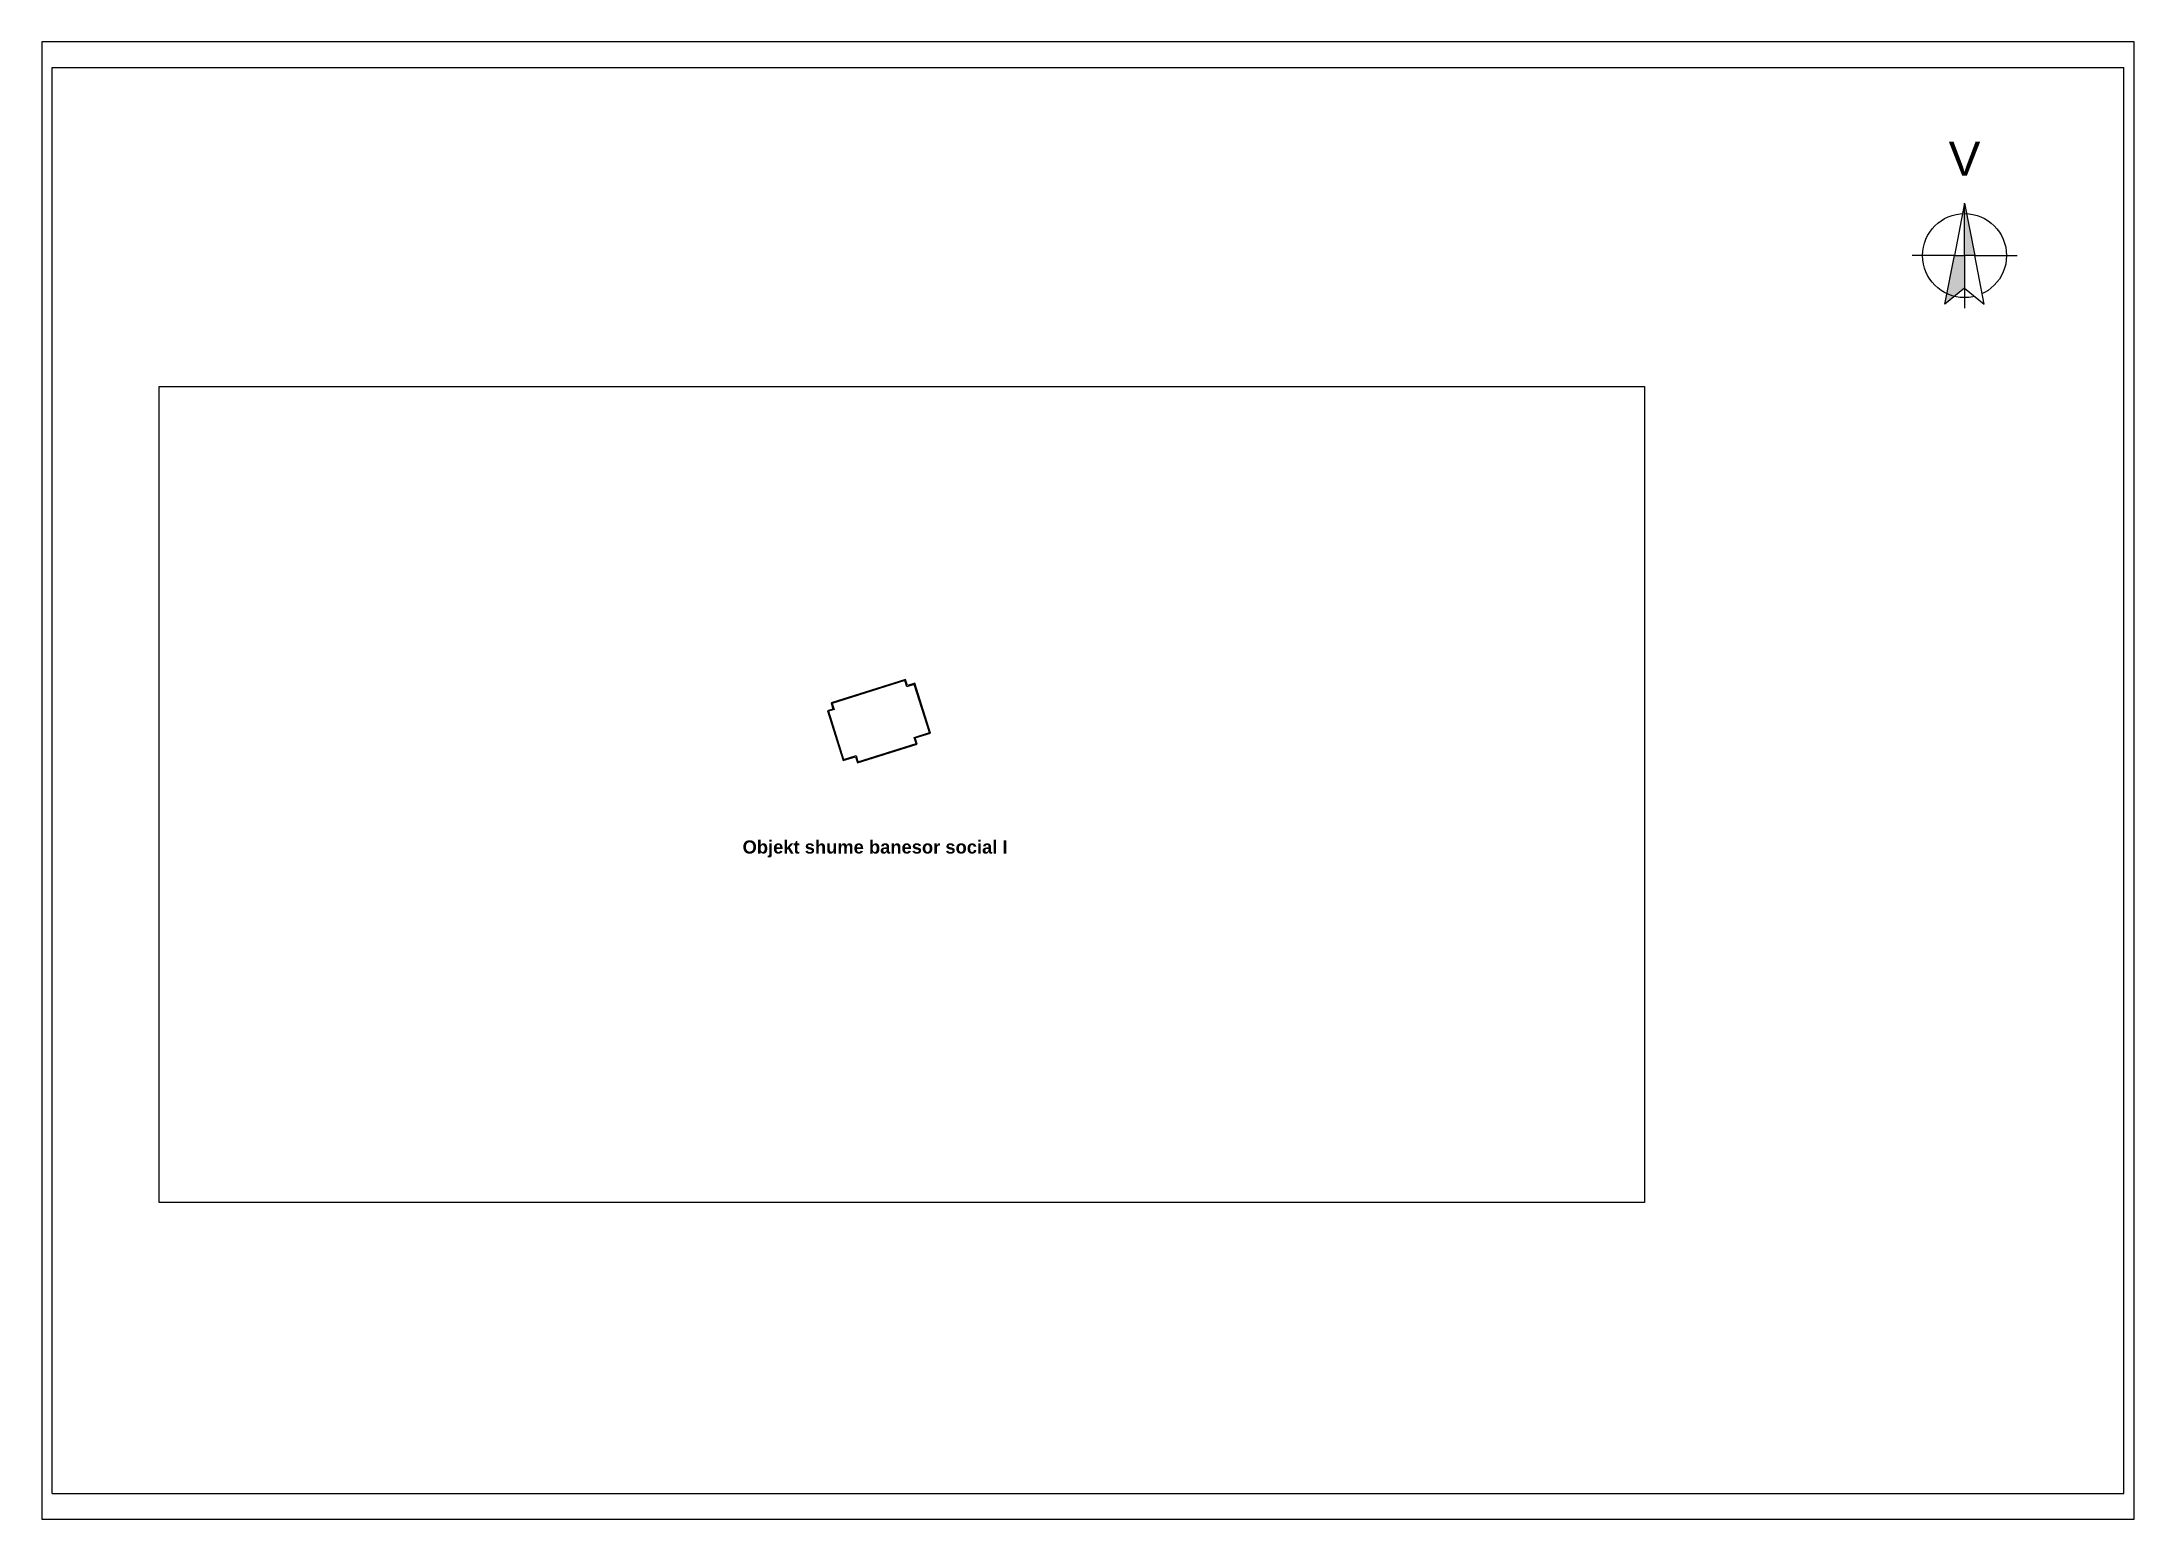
# Paper-space layout '1' of a CAD drawing. Header units: feet, sheet in inches. Extents: x 0 to 16.5, y 0 to 11.6.
# The model-space entities are those that its viewports show. They can reach past a viewport. Long polylines and large blocks are cut down to what shows.
import ezdxf
from ezdxf.enums import TextEntityAlignment as Align

# ---------------------------------------------------------------- set-up
doc = ezdxf.new("R2010")
doc.units = ezdxf.units.FT
doc.header["$MEASUREMENT"] = 0
doc.header["$XCLIPFRAME"] = 0
doc.set_wipeout_variables(frame=1)
doc.linetypes.add('Wipeout_Contour', pattern=[1000, 0, -1000])
for name, color, linetype, lineweight in [('Annotation - Text_Pen_No__20', 1, 'Continuous', 5), ('Exterior walls_Pen_No__1', 7, 'Continuous', 5), ('Interior - Furniture _Pen_No__1', 7, 'Continuous', 5), ('Shell - Roof_Pen_No__21', 7, 'Continuous', 5)]:
    doc.layers.add(name, color=color, linetype=linetype, lineweight=lineweight)
doc.layers.add('Drawing & Figure', color=7, linetype='Continuous')
doc.layers.add('Interior - Furniture', color=7, linetype='Continuous')
doc.layers.add('Exterior walls_Pen_No__141', color=7, linetype='Continuous', lineweight=5, true_color=0xe8e8e8)
doc.styles.add('GENERATED_STYLE_1', font='arial.ttf')
doc.styles.add('GENERATED_STYLE_2', font='arialbd.ttf')
picture_1 = doc.add_image_def('image1.jpg', size_in_pixel=(1333, 732))

# ---------------------------------------------------------------- blocks, each defined once
blk = doc.blocks.new('North Symbol 22')
at = {"layer": 'Interior - Furniture', "linetype": 'Continuous', "lineweight": 0, "true_color": 0x000000}
blk.add_hatch(color=18, dxfattribs=at).paths.add_polyline_path([(0, 0), (0, 1000), (-194, 0)])
at = {"layer": 'Interior - Furniture _Pen_No__1', "color": 7, "linetype": 'Continuous', "lineweight": 5}
for p, q in [((0, 1000), (-194, 0)), ((0, 0), (0, 1000)), ((-194, 0), (0, 0))]:
    blk.add_line(p, q, dxfattribs=at)
for start, end in [(0, 180), (180, 0)]:
    blk.add_arc((0, 0), 800, start, end, dxfattribs=at)
at = {"layer": 'Interior - Furniture _Pen_No__1', "color": 7, "lineweight": 5, "style": 'GENERATED_STYLE_1'}
blk.add_attdef('txt', text='', height=650, dxfattribs=at).set_placement((0, 1323), align=Align.BOTTOM_CENTER)
at = {"color": 254, "linetype": 'Wipeout_Contour', "lineweight": 0, "ltscale": 1195.088182}
blk.add_wipeout([(0, 0), (0, 1000), (194, 0)], dxfattribs=at).dxf.layer = 'Interior - Furniture'
at = {"layer": 'Interior - Furniture _Pen_No__1', "color": 7, "linetype": 'Continuous', "lineweight": 5}
for p, q in [((0, 1000), (194, 0)), ((0, 0), (0, 1000)), ((194, 0), (0, 0))]:
    blk.add_line(p, q, dxfattribs=at)
at = {"color": 254, "linetype": 'Wipeout_Contour', "lineweight": 0, "ltscale": 1813.560114}
blk.add_wipeout([(0, 0), (0, -618), (-375, -927), (-194, 0)], dxfattribs=at).dxf.layer = 'Interior - Furniture'
at = {"layer": 'Interior - Furniture', "linetype": 'Continuous', "lineweight": 0, "true_color": 0x000000}
blk.add_hatch(color=18, dxfattribs=at).paths.add_polyline_path([(0, 0), (0, -618), (375, -927), (194, 0)])
at = {"layer": 'Interior - Furniture _Pen_No__1', "color": 7, "linetype": 'Continuous', "lineweight": 5}
for p, q in [((-194, 0), (-1000, 0)), ((-375, -927), (-194, 0)), ((-194, 0), (0, 0)), ((0, 0), (0, -618)), ((0, 0), (0, -618)), ((194, 0), (0, 0)), ((375, -927), (194, 0)), ((194, 0), (1000, 0)), ((0, -250), (0, -1000)), ((0, -618), (-375, -927)), ((0, -618), (375, -927))]:
    blk.add_line(p, q, dxfattribs=at)

msp = doc.modelspace()

# ---------------------------------------------------------------- hatches: boundary and pattern name
at = {"layer": 'Exterior walls_Pen_No__141', "linetype": 'Continuous', "lineweight": 5, "true_color": 0xe8e8e8}
h = msp.add_hatch(color=254, dxfattribs=at)
h.paths.add_polyline_path([(2601654, -107021), (2601514, -107065), (2601477, -106947), (2600060, -107393), (2600097, -107511), (2599991, -107544), (2600289, -108492), (2600526, -108418), (2600563, -108536), (2601699, -108179), (2601662, -108061), (2601952, -107970)])
h.paths.add_polyline_path([(2600011, -107554), (2600300, -108472), (2600536, -108398), (2600573, -108516), (2601679, -108168), (2601642, -108050), (2601932, -107959), (2601643, -107041), (2601503, -107085), (2601466, -106967), (2600080, -107403), (2600117, -107521)], flags=0)

# ---------------------------------------------------------------- linework, layer by layer
at = {"layer": 'Exterior walls_Pen_No__1', "color": 7, "linetype": 'Continuous', "lineweight": 5, "flags": 128}
for points in [[(2601654, -107021), (2601514, -107065), (2601477, -106947), (2600060, -107393), (2600097, -107511), (2599991, -107544), (2600289, -108492), (2600526, -108418), (2600563, -108536), (2601699, -108179), (2601662, -108061), (2601952, -107970)], [(2600011, -107554), (2600300, -108472), (2600536, -108398), (2600573, -108516), (2601679, -108168), (2601642, -108050), (2601932, -107959), (2601643, -107041), (2601503, -107085), (2601466, -106967), (2600080, -107403), (2600117, -107521)]]:
    msp.add_lwpolyline(points, close=True, dxfattribs=at)
at = {"layer": 'Exterior walls_Pen_No__141', "color": 254, "linetype": 'Continuous', "lineweight": 5, "true_color": 0xe8e8e8}
for points in [[(2599991, -107544), (2600289, -108492), (2600526, -108418), (2600563, -108536), (2601699, -108179), (2601662, -108061), (2601952, -107970), (2601654, -107021), (2601514, -107065), (2601477, -106947), (2600060, -107393), (2600097, -107511)], [(2600011, -107554), (2600300, -108472), (2600536, -108398), (2600573, -108516), (2601679, -108168), (2601642, -108050), (2601932, -107959), (2601643, -107041), (2601503, -107085), (2601466, -106967), (2600080, -107403), (2600117, -107521)]]:
    msp.add_lwpolyline(points, close=True, dxfattribs=at)
at = {"layer": 'Shell - Roof_Pen_No__21', "color": 7, "linetype": 'Continuous', "lineweight": 5}
for p, q in [((2585230, -95299), (2624673, -95299)), ((2585230, -122443), (2585230, -95299)), ((2624673, -122443), (2624673, -95299)), ((2585230, -122443), (2624673, -122443))]:
    msp.add_line(p, q, dxfattribs=at)

# ---------------------------------------------------------------- block references
at = {"layer": 'Interior - Furniture', "color": 104, "linetype": 'Continuous', "lineweight": 5, "true_color": 0x029e21}
ref = msp.add_blockref('North Symbol 22', (2621641, -98880), dxfattribs=dict(at, xscale=-1, zscale=1000))
ref.add_attrib('txt', 'V', dxfattribs={"layer": 'Interior - Furniture _Pen_No__1', "color": 7, "lineweight": 5, "height": 650, "style": 'GENERATED_STYLE_1'}).set_placement((2621641, -97557), align=Align.BOTTOM_CENTER)

# ---------------------------------------------------------------- texts
at = {"layer": 'Annotation - Text_Pen_No__20', "color": 1, "linetype": 'Continuous', "lineweight": 5, "insert": (2600898, -110011), "char_height": 250, "attachment_point": 2, "style": 'GENERATED_STYLE_2'}
msp.add_mtext('\\A1;Objekt shume banesor social I', dxfattribs=at)

# ---------------------------------------------------------------- pictures from other files: only their frames are drawn
at = {"layer": 'Drawing & Figure', "linetype": 'Continuous', "lineweight": 0}
image = msp.add_image(picture_1, insert=(2587265, -116900), size_in_units=(28282, 15531), dxfattribs=at)
image.set_boundary_path([(-0.5, -0.5), (1332.5, 731.5)])

psp = doc.layouts.new('1')

# ---------------------------------------------------------------- viewports
at = {"layer": '0'}
psp.add_viewport(center=(8.228, 5.82), size=(16.494, 11.64132), view_center_point=(2604951.656, -108870.557), view_height=28115.60187, dxfattribs=at)

doc.saveas('drawing.dxf')
